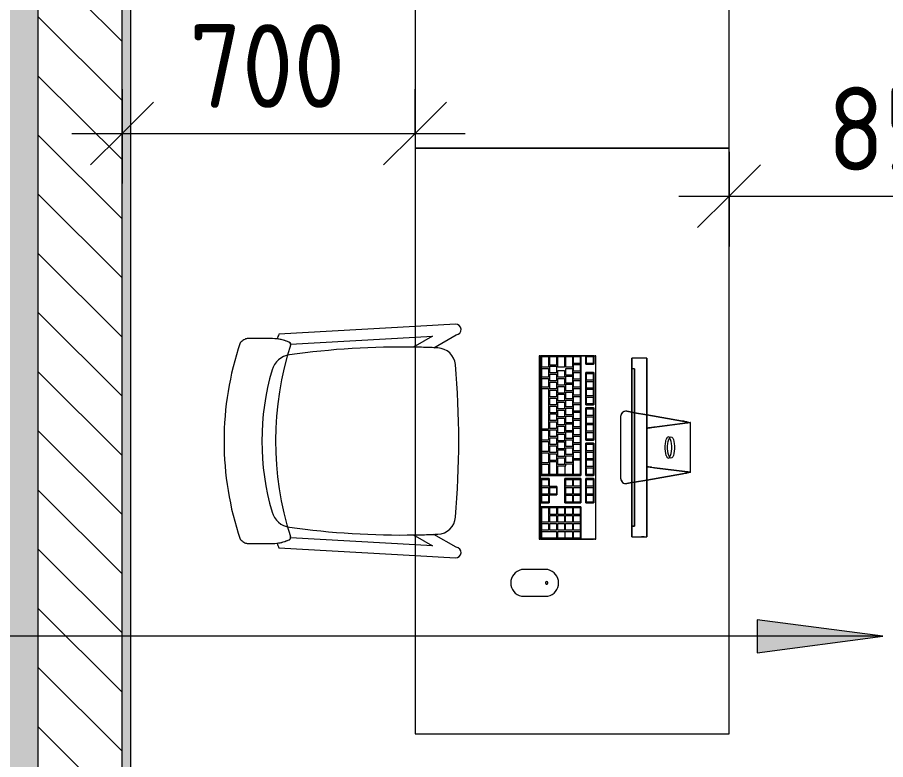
# Model space of a CAD drawing. Header units: millimetres. Extents: x 957 to 228198, y -8553 to 29000.
# Drawn here: x 56262 to 58336, y 23588 to 25363 of the extents above; entities that cross this region are included whole.
import ezdxf

# ---------------------------------------------------------------- set-up
doc = ezdxf.new("R2010")
doc.units = ezdxf.units.MM
for name, color, linetype, lineweight in [('A-ANNO-DIMS', 7, 'Continuous', 9), ('A-ANNO-DIMS-100', 7, 'Continuous', 9), ('A-DETL', 7, 'Continuous', 9), ('A-GENM', 7, 'Continuous', 9), ('A-WALL', 7, 'Continuous', 9), ('G-ANNO-TEXT', 7, 'Continuous', 9), ('I-WALL', 7, 'Continuous', 9)]:
    doc.layers.add(name, color=color, linetype=linetype, lineweight=lineweight)
for name, color, linetype, lineweight, true_color in [('A-DETL-GENF-2', 7, 'Continuous', 9, 0xd4d4d4), ('A-WALL-FNSH-1', 9, 'Continuous', 9, 0x808080), ('I-FURN-1', 9, 'Continuous', 9, 0x808080)]:
    doc.layers.add(name, color=color, linetype=linetype, lineweight=lineweight, true_color=true_color)
doc.styles.add('ISOCPEUR_3', font='isocpeur.ttf', dxfattribs={"width": 0.9, "height": 200})
doc.dimstyles.new('ISO-2_0_0_9К_Средний_округл2_1', dxfattribs={"dimscale": 304.8, "dimtxt": 199.196235, "dimasz": 0.492126, "dimexe": 0.393701, "dimexo": 0, "dimgap": 0, "dimtad": 1, "dimdec": 0, "dimrnd": 10, "dimzin": 0, "dimdsep": 46, "dimtxsty": 'ISOCPEUR_3', "dimblk1": 'OBLIQUE', "dimblk2": 'OBLIQUE', "dimsah": 1, "dimcen": 0.09, "dimdle": 0.393701, "dimazin": 0, "dimtfac": 1, "dimtdec": 4, "dimtix": 1, "dimtmove": 0, "dimatfit": 3, "dimfxl": 1, "dimtvp": 1, "dimtolj": 1, "dimtzin": 0, "dimarcsym": 2})

# ---------------------------------------------------------------- blocks, each defined once
blk = doc.blocks.new('Стол базовый прямоугольный - 1_206-26230948-План расстановки мебели и оборудования 3 этажа в осях 12-23')
at = {"layer": 'I-FURN-1'}
for p, q in [((700, 375), (-700, 375)), ((-700, 375), (-700, -375)), ((700, -375), (700, 375)), ((-700, -375), (700, -375))]:
    blk.add_line(p, q, dxfattribs=at)
blk = doc.blocks.new('Chair_1 noor 78578 - 1_42-V137-План расстановки мебели и оборудования 3 этажа в осях 12-23')
at = {"layer": 'I-FURN-1'}
for p, q in [((-130.5, 405.7), (-130.5, 344.8)), ((359.1, 344.8), (359.1, 405.7)), ((-141.2, 329.7), (-159.6, 4.5)), ((388.2, 4.5), (369.8, 329.7)), ((-134.2, 4.5), (-117.3, 302)), ((345.9, 302), (362.8, 4.5)), ((-159.6, 4.5), (-165.1, -92)), ((-112.5, 4.5), (-136.5, -37.1)), ((-136.5, -37.1), (-134.2, 4.5)), ((-110.2, 8.6), (-112.5, 4.5)), ((341.1, 4.5), (338.8, 8.6)), ((365.1, -37.1), (341.1, 4.5)), ((362.8, 4.5), (365.1, -37.1)), ((393.7, -92), (388.2, 4.5)), ((-139.7, -93.5), (-108.8, -39.9)), ((337.4, -39.9), (368.3, -93.5))]:
    blk.add_line(p, q, dxfattribs=at)
for centre, radius, start, end in [((114.3, -271.9), 732.8, 71.3174, 108.6833), ((114.3, -239.2), 609.6, 73.8265, 106.1735), ((114.3, -279.3), 660.4, 111.7, 112.7563), ((-37.4, 344.8), 93.1, 180, 204.9864), ((-37.4, 344.8), 93.1, 186.4785, 204.9864), ((114.3, -408), 746, 71.9445, 107.8276), ((-41.4, 297.5), 50.8, 106.1735, 171.9659), ((270, 297.5), 50.8, 8.0341, 73.8265), ((266, 344.8), 93.1, 334.477, 360), ((266, 344.8), 93.1, 335.0136, 353.5215), ((114.3, -279.3), 660.4, 67.2437, 68.3), ((-116, 308.2), 6.35, 204.9864, 258.4091), ((-116, 308.2), 6.35, 204.9864, 287.8276), ((1798.9, 37.7), 1909.3, 171.9659, 180.9975), ((-1570.3, 37.7), 1909.3, 359.0025, 8.0341), ((344.3, 307.4), 6.35, 281.4186, 334.477), ((344.6, 308.2), 6.35, 281.5909, 335.0136), ((1798.9, 37.7), 1909.3, 180.8761, 180.997), ((1798.9, 37.7), 1909.3, 180.997, 182.3307), ((1798.9, 37.7), 1909.3, 180.9975, 182.6261), ((-1570.3, 37.7), 1909.3, 357.3739, 359.0025), ((-1570.3, 37.7), 1909.3, 358.3966, 359.003), ((-1570.3, 37.7), 1909.3, 359.003, 359.1239), ((-1570.3, 37.7), 1909.3, 357.6693, 358.3966), ((-64, -47.7), 44.5, 182.6261, 265.0912), ((292.6, -47.7), 44.4, 275.9396, 357.3739), ((-152.4, -92.7), 12.7, 176.75, 356.75), ((114.8, 2033.8), 2133.6, 265.0912, 274.9044), ((381, -92.7), 12.7, 183.25, 3.25)]:
    blk.add_arc(centre, radius, start, end, dxfattribs=at)
for points in [[(-120.4, 422.3), (-122, 420.8), (-124.7, 417.8), (-127.8, 413.5), (-129.8, 409.4), (-130.4, 406.9), (-130.5, 405.7)], [(359.1, 405.7), (359, 406.9), (358.4, 409.4), (356.4, 413.5), (353.3, 417.8), (350.6, 420.8), (349, 422.3)]]:
    blk.add_open_spline(points, degree=3, dxfattribs=at)
blk = doc.blocks.new('iMac_G5_Computer_17quot_Screen_Model_4681 - iMac_G5_Computer_17quot_Screen_Model_4681-V168-План расстановки мебели и оборудования 3 этажа в осях 12-23')
at = {"layer": 'A-GENM'}
for p, q in [((292.1, -311.2), (292.1, -374.6)), ((355.6, -374.6), (355.6, -311.2))]:
    blk.add_line(p, q, dxfattribs=at)
for centre, start, end in [((323.9, -318.3), 12.6804, 167.3196), ((323.9, -367.5), 192.6804, 347.3196)]:
    blk.add_arc(centre, 32.5, start, end, dxfattribs=at)
at = {"layer": 'I-FURN-1'}
for p, q in [((-61.1, 19.8), (-60.9, 21.3)), ((-60.9, 21.3), (-59.7, 28.3)), ((-58.4, 21.3), (-60.9, 21.3)), ((-59.7, 28.3), (-59.3, 28.3)), ((59.5, 29.4), (-59.5, 29.4)), ((-59.3, 28.4), (-48.4, -57.1)), ((-58.6, 22.9), (-59.3, 28.3)), ((-47.6, -63.1), (-58.6, 22.4)), ((58.6, 22.4), (47.6, -63.1)), ((48.4, -57.1), (59.3, 28.4)), ((60.9, 21.3), (58.4, 21.3)), ((59.3, 28.3), (58.6, 22.9)), ((59.3, 28.3), (59.7, 28.3)), ((59.7, 28.3), (60.9, 21.3)), ((60.9, 21.3), (61.1, 19.8)), ((-62.8, 10.3), (-77.9, -75)), ((-77.9, -75), (-62.8, 10.3)), ((-61.5, 17.9), (-61.1, 19.8)), ((61.1, 19.8), (61.5, 17.9)), ((77.9, -75), (62.8, 10.3)), ((62.8, 10.3), (77.9, -75)), ((-22.5, -27.6), (-19.7, -29)), ((-19, -29.3), (-15.8, -30.3)), ((19.7, -29), (22.5, -27.6)), ((-213.4, -75), (-213.4, -110.6)), ((-194.3, -75), (-213.4, -75)), ((-213.4, -75), (-194.3, -75)), ((-46.1, -75), (-194.3, -75)), ((-194.3, -75), (194.3, -75)), ((-77.9, -75), (-83, -104.2)), ((-83, -104.2), (-77.9, -75)), ((-46.8, -70), (-47, -67.7)), ((46.1, -75), (-46.1, -75)), ((-46.1, -75), (46.1, -75)), ((-46.1, -75), (46.1, -75)), ((194.3, -75), (46.1, -75)), ((47, -67.7), (46.8, -70)), ((83, -104.2), (77.9, -75)), ((77.9, -75), (83, -104.2)), ((194.3, -75), (213.4, -75)), ((213.4, -75), (194.3, -75)), ((213.4, -110.6), (213.4, -75)), ((214, -81.7), (213.4, -81.7)), ((213.4, -84.7), (213.4, -81.7)), ((213.4, -81.7), (213.4, -84.7)), ((214, -84.7), (214, -81.7)), ((214, -81.7), (214, -84.7)), ((213.4, -87.7), (213.4, -84.7)), ((213.4, -84.7), (213.4, -87.7)), ((213.4, -87.7), (214, -87.7)), ((214, -87.7), (214, -84.7)), ((214, -84.7), (214, -87.7)), ((-194.3, -110.6), (-213.4, -110.6)), ((-213.4, -110.6), (-194.3, -110.6)), ((194.3, -110.6), (-194.3, -110.6)), ((-194.3, -110.6), (-188, -110.6)), ((188, -104.2), (-188, -104.2)), ((-188, -104.2), (188, -104.2)), ((-188, -104.2), (-188, -110.6)), ((-188, -104.2), (-188, -110.6)), ((-188, -110.6), (188, -110.6)), ((188, -110.6), (-188, -110.6)), ((-188, -110.6), (188, -110.6)), ((-84.1, -110.6), (-86.3, -122.7)), ((-86.3, -122.7), (-84.1, -110.6)), ((-83, -104.2), (-84.1, -110.6)), ((-84.1, -110.6), (-83, -104.2)), ((84.1, -110.6), (83, -104.2)), ((83, -104.2), (84.1, -110.6)), ((86.3, -122.7), (84.1, -110.6)), ((84.1, -110.6), (86.3, -122.7)), ((188, -110.6), (188, -104.2)), ((188, -104.2), (188, -110.6)), ((188, -110.6), (194.3, -110.6)), ((194.3, -110.6), (213.4, -110.6)), ((213.4, -110.6), (194.3, -110.6)), ((-73.8, -137.6), (73.8, -137.6)), ((-73.8, -137.6), (73.8, -137.6)), ((-219, -199.1), (-219, -196.5)), ((-219, -196.5), (-219, -197.5)), ((219, -196.5), (-219, -196.5)), ((-219, -197.5), (-219, -199.1)), ((-219, -201.7), (-219, -199.1)), ((-219, -201.7), (-219, -327.7)), ((-219, -220.7), (-219, -201.7)), ((-219, -201.7), (-199, -201.7)), ((-199, -201.7), (-219, -201.7)), ((-217, -219), (-217, -203)), ((-217, -203), (-201, -203)), ((-217, -203), (-201, -203)), ((-217, -219), (-217, -203)), ((-201, -203), (-201, -219)), ((-201, -203), (-201, -219)), ((-199, -201.7), (-199, -202.6)), ((-199, -202.6), (-199, -220.7)), ((-199, -220.7), (-199, -202.6)), ((-179, -202.6), (-179, -201.7)), ((-179, -201.7), (-102, -201.7)), ((-102, -201.7), (-179, -201.7)), ((-179, -220.7), (-179, -202.6)), ((-179, -202.6), (-179, -220.7)), ((-177, -219), (-177, -203)), ((-177, -203), (-161, -203)), ((-177, -203), (-161, -203)), ((-177, -219), (-177, -203)), ((-161, -203), (-161, -219)), ((-161, -203), (-161, -219)), ((-158, -219), (-158, -203)), ((-158, -203), (-142, -203)), ((-158, -203), (-142, -203)), ((-158, -219), (-158, -203)), ((-142, -203), (-142, -219)), ((-142, -203), (-142, -219)), ((-139, -219), (-139, -203)), ((-139, -203), (-123, -203)), ((-139, -203), (-123, -203)), ((-139, -219), (-139, -203)), ((-123, -203), (-123, -219)), ((-123, -203), (-123, -219)), ((-120, -219), (-120, -203)), ((-120, -203), (-104, -203)), ((-120, -203), (-104, -203)), ((-120, -219), (-120, -203)), ((-104, -203), (-104, -219)), ((-104, -203), (-104, -219)), ((-102, -201.7), (-102, -202.6)), ((-102, -202.6), (-102, -220.7)), ((-102, -220.7), (-102, -202.6)), ((-94.5, -202.6), (-94.5, -201.7)), ((-94.5, -201.7), (-17.5, -201.7)), ((-17.5, -201.7), (-94.5, -201.7)), ((-94.5, -220.7), (-94.5, -202.6)), ((-94.5, -202.6), (-94.5, -220.7)), ((-92.5, -219), (-92.5, -203)), ((-92.5, -203), (-76.5, -203)), ((-92.5, -203), (-76.5, -203)), ((-92.5, -219), (-92.5, -203)), ((-76.5, -203), (-76.5, -219)), ((-76.5, -203), (-76.5, -219)), ((-73.5, -219), (-73.5, -203)), ((-73.5, -203), (-57.5, -203)), ((-73.5, -203), (-57.5, -203)), ((-73.5, -219), (-73.5, -203)), ((-57.5, -203), (-57.5, -219)), ((-57.5, -203), (-57.5, -219)), ((-54.5, -219), (-54.5, -203)), ((-54.5, -203), (-38.5, -203)), ((-54.5, -203), (-38.5, -203)), ((-54.5, -219), (-54.5, -203)), ((-38.5, -203), (-38.5, -219)), ((-38.5, -203), (-38.5, -219)), ((-35.5, -219), (-35.5, -203)), ((-35.5, -203), (-19.5, -203)), ((-35.5, -203), (-19.5, -203)), ((-35.5, -219), (-35.5, -203)), ((-19.5, -203), (-19.5, -219)), ((-19.5, -203), (-19.5, -219)), ((-17.5, -201.7), (-17.5, -202.6)), ((-17.5, -202.6), (-17.5, -220.7)), ((-17.5, -220.7), (-17.5, -202.6)), ((-10, -202.6), (-10, -201.7)), ((-10, -201.7), (67, -201.7)), ((67, -201.7), (-10, -201.7)), ((-10, -220.7), (-10, -202.6)), ((-10, -202.6), (-10, -220.7)), ((-8, -219), (-8, -203)), ((-8, -203), (8, -203)), ((-8, -203), (8, -203)), ((-8, -219), (-8, -203)), ((8, -203), (8, -219)), ((8, -203), (8, -219)), ((11, -219), (11, -203)), ((11, -203), (27, -203)), ((11, -203), (27, -203)), ((11, -219), (11, -203)), ((27, -203), (27, -219)), ((27, -203), (27, -219)), ((30, -219), (30, -203)), ((30, -203), (46, -203)), ((30, -203), (46, -203)), ((30, -219), (30, -203)), ((46, -203), (46, -219)), ((46, -203), (46, -219)), ((49, -219), (49, -203)), ((49, -203), (65, -203)), ((49, -203), (65, -203)), ((49, -219), (49, -203)), ((65, -203), (65, -219)), ((65, -203), (65, -219)), ((67, -201.7), (67, -202.6)), ((67, -202.6), (67, -220.7)), ((67, -220.7), (67, -202.6)), ((74.5, -202.6), (74.5, -201.7)), ((74.5, -201.7), (132.5, -201.7)), ((132.5, -201.7), (74.5, -201.7)), ((74.5, -220.7), (74.5, -202.6)), ((74.5, -202.6), (74.5, -220.7)), ((76.5, -219), (76.5, -203)), ((76.5, -203), (92.5, -203)), ((76.5, -203), (92.5, -203)), ((76.5, -219), (76.5, -203)), ((92.5, -203), (92.5, -219)), ((92.5, -203), (92.5, -219)), ((95.5, -219), (95.5, -203)), ((95.5, -203), (111.5, -203)), ((95.5, -203), (111.5, -203)), ((95.5, -219), (95.5, -203)), ((111.5, -203), (111.5, -219)), ((111.5, -203), (111.5, -219)), ((114.5, -219), (114.5, -203)), ((114.5, -203), (130.5, -203)), ((114.5, -203), (130.5, -203)), ((114.5, -219), (114.5, -203)), ((130.5, -203), (130.5, -219)), ((130.5, -203), (130.5, -219)), ((132.5, -201.7), (132.5, -202.6)), ((132.5, -202.6), (132.5, -220.7)), ((132.5, -220.7), (132.5, -202.6)), ((219, -197.5), (219, -196.5)), ((219, -196.5), (219, -199.1)), ((219, -199.1), (219, -197.5)), ((219, -199.1), (219, -202.6)), ((219, -202.6), (219, -232.7)), ((219, -327.7), (219, -202.6)), ((-219, -232.7), (-219, -220.7)), ((-199, -220.7), (-219, -220.7)), ((-219, -220.7), (-199, -220.7)), ((-201, -219), (-217, -219)), ((-201, -219), (-217, -219)), ((-102, -220.7), (-179, -220.7)), ((-179, -220.7), (-102, -220.7)), ((-161, -219), (-177, -219)), ((-161, -219), (-177, -219)), ((-142, -219), (-158, -219)), ((-142, -219), (-158, -219)), ((-123, -219), (-139, -219)), ((-123, -219), (-139, -219)), ((-104, -219), (-120, -219)), ((-104, -219), (-120, -219)), ((-17.5, -220.7), (-94.5, -220.7)), ((-94.5, -220.7), (-17.5, -220.7)), ((-76.5, -219), (-92.5, -219)), ((-76.5, -219), (-92.5, -219)), ((-57.5, -219), (-73.5, -219)), ((-57.5, -219), (-73.5, -219)), ((-38.5, -219), (-54.5, -219)), ((-38.5, -219), (-54.5, -219)), ((-19.5, -219), (-35.5, -219)), ((-19.5, -219), (-35.5, -219)), ((67, -220.7), (-10, -220.7)), ((-10, -220.7), (67, -220.7)), ((8, -219), (-8, -219)), ((8, -219), (-8, -219)), ((27, -219), (11, -219)), ((27, -219), (11, -219)), ((46, -219), (30, -219)), ((46, -219), (30, -219)), ((65, -219), (49, -219)), ((65, -219), (49, -219)), ((132.5, -220.7), (74.5, -220.7)), ((74.5, -220.7), (132.5, -220.7)), ((92.5, -219), (76.5, -219)), ((92.5, -219), (76.5, -219)), ((111.5, -219), (95.5, -219)), ((111.5, -219), (95.5, -219)), ((130.5, -219), (114.5, -219)), ((130.5, -219), (114.5, -219)), ((-219, -327.7), (-219, -232.7)), ((-219, -232.7), (67, -232.7)), ((67, -232.7), (-219, -232.7)), ((-217, -250), (-217, -234)), ((-217, -234), (-201, -234)), ((-217, -234), (-201, -234)), ((-217, -250), (-217, -234)), ((-201, -234), (-201, -250)), ((-201, -234), (-201, -250)), ((-198, -250), (-198, -234)), ((-198, -234), (-182, -234)), ((-198, -234), (-182, -234)), ((-198, -250), (-198, -234)), ((-182, -234), (-182, -250)), ((-182, -234), (-182, -250)), ((-179, -250), (-179, -234)), ((-179, -234), (-163, -234)), ((-179, -234), (-163, -234)), ((-179, -250), (-179, -234)), ((-163, -234), (-163, -250)), ((-163, -234), (-163, -250)), ((-160, -250), (-160, -234)), ((-160, -234), (-144, -234)), ((-160, -234), (-144, -234)), ((-160, -250), (-160, -234)), ((-144, -234), (-144, -250)), ((-144, -234), (-144, -250)), ((-141, -250), (-141, -234)), ((-141, -234), (-125, -234)), ((-141, -234), (-125, -234)), ((-141, -250), (-141, -234)), ((-125, -234), (-125, -250)), ((-125, -234), (-125, -250)), ((-122, -250), (-122, -234)), ((-122, -234), (-106, -234)), ((-122, -234), (-106, -234)), ((-122, -250), (-122, -234)), ((-106, -234), (-106, -250)), ((-106, -234), (-106, -250)), ((-103, -250), (-103, -234)), ((-103, -234), (-87, -234)), ((-103, -234), (-87, -234)), ((-103, -250), (-103, -234)), ((-87, -234), (-87, -250)), ((-87, -234), (-87, -250)), ((-84, -250), (-84, -234)), ((-84, -234), (-68, -234)), ((-84, -234), (-68, -234)), ((-84, -250), (-84, -234)), ((-68, -234), (-68, -250)), ((-68, -234), (-68, -250)), ((-65, -250), (-65, -234)), ((-65, -234), (-49, -234)), ((-65, -234), (-49, -234)), ((-65, -250), (-65, -234)), ((-49, -234), (-49, -250)), ((-49, -234), (-49, -250)), ((-46, -250), (-46, -234)), ((-46, -234), (-30, -234)), ((-46, -234), (-30, -234)), ((-46, -250), (-46, -234)), ((-30, -234), (-30, -250)), ((-30, -234), (-30, -250)), ((-27, -250), (-27, -234)), ((-27, -234), (-11, -234)), ((-27, -234), (-11, -234)), ((-27, -250), (-27, -234)), ((-11, -234), (-11, -250)), ((-11, -234), (-11, -250)), ((-8, -250), (-8, -234)), ((-8, -234), (8, -234)), ((-8, -234), (8, -234)), ((-8, -250), (-8, -234)), ((8, -234), (8, -250)), ((8, -234), (8, -250)), ((11, -250), (11, -234)), ((11, -234), (27, -234)), ((11, -234), (27, -234)), ((11, -250), (11, -234)), ((27, -234), (27, -250)), ((27, -234), (27, -250)), ((30, -250.3), (30, -234)), ((30, -234), (65, -234)), ((30, -234), (65, -234)), ((30, -250.3), (30, -234)), ((65, -234), (65, -250.3)), ((65, -234), (65, -250.3)), ((67, -232.7), (67, -327.1)), ((67, -327.1), (67, -232.7)), ((74.5, -270.7), (74.5, -232.7)), ((74.5, -232.7), (132.5, -232.7)), ((74.5, -232.7), (74.5, -270.7)), ((132.5, -232.7), (74.5, -232.7)), ((76.5, -250.3), (76.5, -234)), ((76.5, -234), (92.5, -234)), ((76.5, -234), (92.5, -234)), ((76.5, -250.3), (76.5, -234)), ((92.5, -234), (92.5, -250.3)), ((92.5, -234), (92.5, -250.3)), ((95.5, -250.3), (95.5, -234)), ((95.5, -234), (111.5, -234)), ((95.5, -234), (111.5, -234)), ((95.5, -250.3), (95.5, -234)), ((111.5, -234), (111.5, -250.3)), ((111.5, -234), (111.5, -250.3)), ((114.5, -250.3), (114.5, -234)), ((114.5, -234), (130.5, -234)), ((114.5, -234), (130.5, -234)), ((114.5, -250.3), (114.5, -234)), ((130.5, -234), (130.5, -250.3)), ((130.5, -234), (130.5, -250.3)), ((132.5, -232.7), (132.5, -270.7)), ((132.5, -270.7), (132.5, -232.7)), ((142, -327.1), (142, -232.7)), ((142, -232.7), (219, -232.7)), ((219, -232.7), (142, -232.7)), ((142, -232.7), (142, -327.1)), ((144, -250.3), (144, -234)), ((144, -234), (160, -234)), ((144, -234), (160, -234)), ((144, -250.3), (144, -234)), ((160, -234), (160, -250.3)), ((160, -234), (160, -250.3)), ((163, -250.3), (163, -234)), ((163, -234), (179, -234)), ((163, -234), (179, -234)), ((163, -250.3), (163, -234)), ((179, -234), (179, -250.3)), ((179, -234), (179, -250.3)), ((182, -250.3), (182, -234)), ((182, -234), (198, -234)), ((182, -234), (198, -234)), ((182, -250.3), (182, -234)), ((198, -234), (198, -250.3)), ((198, -234), (198, -250.3)), ((201, -250.3), (201, -234)), ((201, -234), (217, -234)), ((201, -234), (217, -234)), ((201, -250.3), (201, -234)), ((217, -234), (217, -250.3)), ((217, -234), (217, -250.3)), ((219, -232.7), (219, -327.7)), ((-201, -250), (-217, -250)), ((-201, -250), (-217, -250)), ((-217, -268.7), (-217, -252.7)), ((-217, -252.7), (-192, -252.7)), ((-217, -252.7), (-192, -252.7)), ((-217, -268.7), (-217, -252.7)), ((-192, -268.7), (-217, -268.7)), ((-192, -268.7), (-217, -268.7)), ((-182, -250), (-198, -250)), ((-182, -250), (-198, -250)), ((-192, -252.7), (-192, -268.7)), ((-192, -252.7), (-192, -268.7)), ((-189, -268.7), (-189, -252.7)), ((-189, -252.7), (-173, -252.7)), ((-189, -252.7), (-173, -252.7)), ((-189, -268.7), (-189, -252.7)), ((-173, -268.7), (-189, -268.7)), ((-173, -268.7), (-189, -268.7)), ((-163, -250), (-179, -250)), ((-163, -250), (-179, -250)), ((-173, -252.7), (-173, -268.7)), ((-173, -252.7), (-173, -268.7)), ((-170, -268.7), (-170, -252.7)), ((-170, -252.7), (-154, -252.7)), ((-170, -252.7), (-154, -252.7)), ((-170, -268.7), (-170, -252.7)), ((-154, -268.7), (-170, -268.7)), ((-154, -268.7), (-170, -268.7)), ((-144, -250), (-160, -250)), ((-144, -250), (-160, -250)), ((-154, -252.7), (-154, -268.7)), ((-154, -252.7), (-154, -268.7)), ((-151, -268.7), (-151, -252.7)), ((-151, -252.7), (-135, -252.7)), ((-151, -252.7), (-135, -252.7)), ((-151, -268.7), (-151, -252.7)), ((-135, -268.7), (-151, -268.7)), ((-135, -268.7), (-151, -268.7)), ((-125, -250), (-141, -250)), ((-125, -250), (-141, -250)), ((-135, -252.7), (-135, -268.7)), ((-135, -252.7), (-135, -268.7)), ((-132, -268.7), (-132, -252.7)), ((-132, -252.7), (-116, -252.7)), ((-132, -252.7), (-116, -252.7)), ((-132, -268.7), (-132, -252.7)), ((-116, -268.7), (-132, -268.7)), ((-116, -268.7), (-132, -268.7)), ((-106, -250), (-122, -250)), ((-106, -250), (-122, -250)), ((-116, -252.7), (-116, -268.7)), ((-116, -252.7), (-116, -268.7)), ((-113, -268.7), (-113, -252.7)), ((-113, -252.7), (-97, -252.7)), ((-113, -252.7), (-97, -252.7)), ((-113, -268.7), (-113, -252.7)), ((-97, -268.7), (-113, -268.7)), ((-97, -268.7), (-113, -268.7)), ((-87, -250), (-103, -250)), ((-87, -250), (-103, -250)), ((-97, -252.7), (-97, -268.7)), ((-97, -252.7), (-97, -268.7)), ((-94, -268.7), (-94, -252.7)), ((-94, -252.7), (-78, -252.7)), ((-94, -252.7), (-78, -252.7)), ((-94, -268.7), (-94, -252.7)), ((-78, -268.7), (-94, -268.7)), ((-78, -268.7), (-94, -268.7)), ((-68, -250), (-84, -250)), ((-68, -250), (-84, -250)), ((-78, -252.7), (-78, -268.7)), ((-78, -252.7), (-78, -268.7)), ((-75, -268.7), (-75, -252.7)), ((-75, -252.7), (-59, -252.7)), ((-75, -252.7), (-59, -252.7)), ((-75, -268.7), (-75, -252.7)), ((-59, -268.7), (-75, -268.7)), ((-59, -268.7), (-75, -268.7)), ((-49, -250), (-65, -250)), ((-49, -250), (-65, -250)), ((-59, -252.7), (-59, -268.7)), ((-59, -252.7), (-59, -268.7)), ((-56, -268.7), (-56, -252.7)), ((-56, -252.7), (-40, -252.7)), ((-56, -252.7), (-40, -252.7)), ((-56, -268.7), (-56, -252.7)), ((-40, -268.7), (-56, -268.7)), ((-40, -268.7), (-56, -268.7)), ((-30, -250), (-46, -250)), ((-30, -250), (-46, -250)), ((-40, -252.7), (-40, -268.7)), ((-40, -252.7), (-40, -268.7)), ((-37, -268.7), (-37, -252.7)), ((-37, -252.7), (-21, -252.7)), ((-37, -252.7), (-21, -252.7)), ((-37, -268.7), (-37, -252.7)), ((-21, -268.7), (-37, -268.7)), ((-21, -268.7), (-37, -268.7)), ((-11, -250), (-27, -250)), ((-11, -250), (-27, -250)), ((-21, -252.7), (-21, -268.7)), ((-21, -252.7), (-21, -268.7)), ((-18, -268.7), (-18, -252.7)), ((-18, -252.7), (-2, -252.7)), ((-18, -252.7), (-2, -252.7)), ((-18, -268.7), (-18, -252.7)), ((-2, -268.7), (-18, -268.7)), ((-2, -268.7), (-18, -268.7)), ((8, -250), (-8, -250)), ((8, -250), (-8, -250)), ((-2, -252.7), (-2, -268.7)), ((-2, -252.7), (-2, -268.7)), ((1, -268.7), (1, -252.7)), ((1, -252.7), (17, -252.7)), ((1, -252.7), (17, -252.7)), ((1, -268.7), (1, -252.7)), ((17, -268.7), (1, -268.7)), ((17, -268.7), (1, -268.7)), ((27, -250), (11, -250)), ((27, -250), (11, -250)), ((17, -252.7), (17, -268.7)), ((17, -252.7), (17, -268.7)), ((20, -268.7), (20, -252.7)), ((20, -252.7), (36, -252.7)), ((20, -252.7), (36, -252.7)), ((20, -268.7), (20, -252.7)), ((36, -268.7), (20, -268.7)), ((36, -268.7), (20, -268.7)), ((65, -250.3), (30, -250.3)), ((65, -250.3), (30, -250.3)), ((36, -252.7), (36, -268.7)), ((36, -252.7), (36, -268.7)), ((39, -268.7), (39, -252.7)), ((39, -252.7), (65, -252.7)), ((39, -252.7), (65, -252.7)), ((39, -268.7), (39, -252.7)), ((44, -268.7), (39, -268.7)), ((44, -268.7), (39, -268.7)), ((44, -287.7), (44, -268.7)), ((44, -269.9), (44, -268.7)), ((65, -252.7), (65, -287.7)), ((65, -252.7), (65, -269.9)), ((92.5, -250.3), (76.5, -250.3)), ((92.5, -250.3), (76.5, -250.3)), ((76.5, -252.7), (92.5, -252.7)), ((76.5, -268.7), (76.5, -252.7)), ((76.5, -268.7), (76.5, -252.7)), ((76.5, -252.7), (92.5, -252.7)), ((92.5, -268.7), (76.5, -268.7)), ((92.5, -268.7), (76.5, -268.7)), ((92.5, -252.7), (92.5, -268.7)), ((92.5, -252.7), (92.5, -268.7)), ((111.5, -250.3), (95.5, -250.3)), ((111.5, -250.3), (95.5, -250.3)), ((95.5, -252.7), (111.5, -252.7)), ((95.5, -268.7), (95.5, -252.7)), ((95.5, -268.7), (95.5, -252.7)), ((95.5, -252.7), (111.5, -252.7)), ((111.5, -268.7), (95.5, -268.7)), ((111.5, -268.7), (95.5, -268.7)), ((111.5, -252.7), (111.5, -268.7)), ((111.5, -252.7), (111.5, -268.7)), ((130.5, -250.3), (114.5, -250.3)), ((130.5, -250.3), (114.5, -250.3)), ((114.5, -268.7), (114.5, -252.7)), ((114.5, -252.7), (130.5, -252.7)), ((114.5, -252.7), (130.5, -252.7)), ((114.5, -268.7), (114.5, -252.7)), ((130.5, -268.7), (114.5, -268.7)), ((130.5, -268.7), (114.5, -268.7)), ((130.5, -252.7), (130.5, -268.7)), ((130.5, -252.7), (130.5, -268.7)), ((160, -250.3), (144, -250.3)), ((160, -250.3), (144, -250.3)), ((144, -269), (144, -252.7)), ((144, -252.7), (160, -252.7)), ((144, -252.7), (160, -252.7)), ((144, -269), (144, -252.7)), ((160, -269), (144, -269)), ((160, -269), (144, -269)), ((160, -252.7), (160, -269)), ((160, -252.7), (160, -269)), ((179, -250.3), (163, -250.3)), ((179, -250.3), (163, -250.3)), ((163, -269), (163, -252.7)), ((163, -252.7), (179, -252.7)), ((163, -252.7), (179, -252.7)), ((163, -269), (163, -252.7)), ((179, -269), (163, -269)), ((179, -269), (163, -269)), ((179, -252.7), (179, -269)), ((179, -252.7), (179, -269)), ((198, -250.3), (182, -250.3)), ((198, -250.3), (182, -250.3)), ((182, -269), (182, -252.7)), ((182, -252.7), (198, -252.7)), ((182, -252.7), (198, -252.7)), ((182, -269), (182, -252.7)), ((198, -269), (182, -269)), ((198, -269), (182, -269)), ((198, -252.7), (198, -269)), ((198, -252.7), (198, -269)), ((217, -250.3), (201, -250.3)), ((217, -250.3), (201, -250.3)), ((201, -288), (201, -252.7)), ((201, -252.7), (217, -252.7)), ((201, -252.7), (217, -252.7)), ((201, -269.9), (201, -252.7)), ((217, -252.7), (217, -288)), ((217, -252.7), (217, -269.9)), ((-217, -287.7), (-217, -271.7)), ((-217, -271.7), (-192, -271.7)), ((-217, -271.7), (-192, -271.7)), ((-217, -287.7), (-217, -271.7)), ((-192, -287.7), (-217, -287.7)), ((-192, -287.7), (-217, -287.7)), ((-192, -271.7), (-192, -287.7)), ((-192, -271.7), (-192, -287.7)), ((-184, -287.7), (-184, -271.7)), ((-184, -271.7), (-168, -271.7)), ((-184, -271.7), (-168, -271.7)), ((-184, -287.7), (-184, -271.7)), ((-168, -287.7), (-184, -287.7)), ((-168, -287.7), (-184, -287.7)), ((-168, -271.7), (-168, -287.7)), ((-168, -271.7), (-168, -287.7)), ((-165, -287.7), (-165, -271.7)), ((-165, -271.7), (-149, -271.7)), ((-165, -271.7), (-149, -271.7)), ((-165, -287.7), (-165, -271.7)), ((-149, -287.7), (-165, -287.7)), ((-149, -287.7), (-165, -287.7)), ((-149, -271.7), (-149, -287.7)), ((-149, -271.7), (-149, -287.7)), ((-146, -287.7), (-146, -271.7)), ((-146, -271.7), (-130, -271.7)), ((-146, -271.7), (-130, -271.7)), ((-146, -287.7), (-146, -271.7)), ((-130, -287.7), (-146, -287.7)), ((-130, -287.7), (-146, -287.7)), ((-130, -271.7), (-130, -287.7)), ((-130, -271.7), (-130, -287.7)), ((-127, -287.7), (-127, -271.7)), ((-127, -271.7), (-111, -271.7)), ((-127, -271.7), (-111, -271.7)), ((-127, -287.7), (-127, -271.7)), ((-111, -287.7), (-127, -287.7)), ((-111, -287.7), (-127, -287.7)), ((-111, -271.7), (-111, -287.7)), ((-111, -271.7), (-111, -287.7)), ((-108, -287.7), (-108, -271.7)), ((-108, -271.7), (-92, -271.7)), ((-108, -271.7), (-92, -271.7)), ((-108, -287.7), (-108, -271.7)), ((-92, -287.7), (-108, -287.7)), ((-92, -287.7), (-108, -287.7)), ((-92, -271.7), (-92, -287.7)), ((-92, -271.7), (-92, -287.7)), ((-89, -287.7), (-89, -271.7)), ((-89, -271.7), (-73, -271.7)), ((-89, -271.7), (-73, -271.7)), ((-89, -287.7), (-89, -271.7)), ((-73, -287.7), (-89, -287.7)), ((-73, -287.7), (-89, -287.7)), ((-73, -271.7), (-73, -287.7)), ((-73, -271.7), (-73, -287.7)), ((-70, -287.7), (-70, -271.7)), ((-70, -271.7), (-54, -271.7)), ((-70, -271.7), (-54, -271.7)), ((-70, -287.7), (-70, -271.7)), ((-54, -287.7), (-70, -287.7)), ((-54, -287.7), (-70, -287.7)), ((-54, -271.7), (-54, -287.7)), ((-54, -271.7), (-54, -287.7)), ((-51, -287.7), (-51, -271.7)), ((-51, -271.7), (-35, -271.7)), ((-51, -271.7), (-35, -271.7)), ((-51, -287.7), (-51, -271.7)), ((-35, -287.7), (-51, -287.7)), ((-35, -287.7), (-51, -287.7)), ((-35, -271.7), (-35, -287.7)), ((-35, -271.7), (-35, -287.7)), ((-32, -287.7), (-32, -271.7)), ((-32, -271.7), (-16, -271.7)), ((-32, -271.7), (-16, -271.7)), ((-32, -287.7), (-32, -271.7)), ((-16, -287.7), (-32, -287.7)), ((-16, -287.7), (-32, -287.7)), ((-16, -271.7), (-16, -287.7)), ((-16, -271.7), (-16, -287.7)), ((-13, -287.7), (-13, -271.7)), ((-13, -271.7), (3, -271.7)), ((-13, -271.7), (3, -271.7)), ((-13, -287.7), (-13, -271.7)), ((3, -287.7), (-13, -287.7)), ((3, -287.7), (-13, -287.7)), ((3, -271.7), (3, -287.7)), ((3, -271.7), (3, -287.7)), ((6, -287.7), (6, -271.7)), ((6, -271.7), (22, -271.7)), ((6, -271.7), (22, -271.7)), ((6, -287.7), (6, -271.7)), ((22, -287.7), (6, -287.7)), ((22, -287.7), (6, -287.7)), ((22, -271.7), (22, -287.7)), ((22, -271.7), (22, -287.7)), ((25, -287.7), (25, -271.7)), ((25, -271.7), (41, -271.7)), ((25, -271.7), (41, -271.7)), ((25, -287.7), (25, -271.7)), ((41, -287.7), (25, -287.7)), ((41, -287.7), (25, -287.7)), ((41, -271.7), (41, -287.7)), ((41, -271.7), (41, -287.7)), ((44, -287.7), (44, -269.9)), ((65, -269.9), (44, -269.9)), ((65, -287.7), (44, -287.7)), ((65, -287.7), (44, -287.7)), ((65, -269.9), (65, -287.7)), ((132.5, -270.7), (74.5, -270.7)), ((74.5, -270.7), (132.5, -270.7)), ((93.5, -308.7), (93.5, -289.7)), ((93.5, -289.7), (113.5, -289.7)), ((113.5, -289.7), (93.5, -289.7)), ((93.5, -289.7), (93.5, -308.7)), ((113.5, -289.7), (113.5, -308.7)), ((113.5, -308.7), (113.5, -289.7)), ((144, -288), (144, -271.7)), ((144, -271.7), (160, -271.7)), ((144, -271.7), (160, -271.7)), ((144, -288), (144, -271.7)), ((160, -288), (144, -288)), ((160, -288), (144, -288)), ((160, -271.7), (160, -288)), ((160, -271.7), (160, -288)), ((163, -288), (163, -271.7)), ((163, -271.7), (179, -271.7)), ((163, -271.7), (179, -271.7)), ((163, -288), (163, -271.7)), ((179, -288), (163, -288)), ((179, -288), (163, -288)), ((179, -271.7), (179, -288)), ((179, -271.7), (179, -288)), ((182, -288), (182, -271.7)), ((182, -271.7), (198, -271.7)), ((182, -271.7), (198, -271.7)), ((182, -288), (182, -271.7)), ((198, -288), (182, -288)), ((198, -288), (182, -288)), ((198, -271.7), (198, -288)), ((198, -271.7), (198, -288)), ((201, -288), (201, -269.9)), ((217, -269.9), (201, -269.9)), ((217, -288), (201, -288)), ((217, -288), (201, -288)), ((217, -269.9), (217, -288)), ((-217, -306.7), (-217, -290.7)), ((-217, -290.7), (-197, -290.7)), ((-217, -290.7), (-197, -290.7)), ((-217, -306.7), (-217, -290.7)), ((-197, -306.7), (-217, -306.7)), ((-197, -306.7), (-217, -306.7)), ((-217, -325.7), (-217, -309.7)), ((-217, -309.7), (-192, -309.7)), ((-217, -309.7), (-192, -309.7)), ((-217, -325.7), (-217, -309.7)), ((-197, -290.7), (-197, -306.7)), ((-197, -290.7), (-197, -306.7)), ((-194, -306.7), (-194, -290.7)), ((-194, -290.7), (-178, -290.7)), ((-194, -290.7), (-178, -290.7)), ((-194, -306.7), (-194, -290.7)), ((-178, -306.7), (-194, -306.7)), ((-178, -306.7), (-194, -306.7)), ((-192, -309.7), (-192, -325.7)), ((-192, -309.7), (-192, -325.7)), ((-189, -325.7), (-189, -309.7)), ((-189, -309.7), (-168, -309.7)), ((-189, -309.7), (-168, -309.7)), ((-189, -325.7), (-189, -309.7)), ((-178, -290.7), (-178, -306.7)), ((-178, -290.7), (-178, -306.7)), ((-175, -306.7), (-175, -290.7)), ((-175, -290.7), (-159, -290.7)), ((-175, -290.7), (-159, -290.7)), ((-175, -306.7), (-175, -290.7)), ((-159, -306.7), (-175, -306.7)), ((-159, -306.7), (-175, -306.7)), ((-168, -309.7), (-168, -325.7)), ((-168, -309.7), (-168, -325.7)), ((-165, -325.7), (-165, -309.7)), ((-165, -309.7), (-144, -309.7)), ((-165, -309.7), (-144, -309.7)), ((-165, -325.7), (-165, -309.7)), ((-159, -290.7), (-159, -306.7)), ((-159, -290.7), (-159, -306.7)), ((-156, -306.7), (-156, -290.7)), ((-156, -290.7), (-140, -290.7)), ((-156, -290.7), (-140, -290.7)), ((-156, -306.7), (-156, -290.7)), ((-140, -306.7), (-156, -306.7)), ((-140, -306.7), (-156, -306.7)), ((-144, -309.7), (-144, -325.7)), ((-144, -309.7), (-144, -325.7)), ((-141, -325.7), (-141, -309.7)), ((-141, -309.7), (-44, -309.7)), ((-141, -309.7), (-44, -309.7)), ((-141, -325.7), (-141, -309.7)), ((-140, -290.7), (-140, -306.7)), ((-140, -290.7), (-140, -306.7)), ((-137, -306.7), (-137, -290.7)), ((-137, -290.7), (-121, -290.7)), ((-137, -290.7), (-121, -290.7)), ((-137, -306.7), (-137, -290.7)), ((-121, -306.7), (-137, -306.7)), ((-121, -306.7), (-137, -306.7)), ((-121, -290.7), (-121, -306.7)), ((-121, -290.7), (-121, -306.7)), ((-118, -306.7), (-118, -290.7)), ((-118, -290.7), (-102, -290.7)), ((-118, -290.7), (-102, -290.7)), ((-118, -306.7), (-118, -290.7)), ((-102, -306.7), (-118, -306.7)), ((-102, -306.7), (-118, -306.7)), ((-102, -290.7), (-102, -306.7)), ((-102, -290.7), (-102, -306.7)), ((-99, -306.7), (-99, -290.7)), ((-99, -290.7), (-83, -290.7)), ((-99, -290.7), (-83, -290.7)), ((-99, -306.7), (-99, -290.7)), ((-83, -306.7), (-99, -306.7)), ((-83, -306.7), (-99, -306.7)), ((-83, -290.7), (-83, -306.7)), ((-83, -290.7), (-83, -306.7)), ((-80, -306.7), (-80, -290.7)), ((-80, -290.7), (-64, -290.7)), ((-80, -290.7), (-64, -290.7)), ((-80, -306.7), (-80, -290.7)), ((-64, -306.7), (-80, -306.7)), ((-64, -306.7), (-80, -306.7)), ((-64, -290.7), (-64, -306.7)), ((-64, -290.7), (-64, -306.7)), ((-61, -306.7), (-61, -290.7)), ((-61, -290.7), (-45, -290.7)), ((-61, -290.7), (-45, -290.7)), ((-61, -306.7), (-61, -290.7)), ((-45, -306.7), (-61, -306.7)), ((-45, -306.7), (-61, -306.7)), ((-45, -290.7), (-45, -306.7)), ((-45, -290.7), (-45, -306.7)), ((-44, -309.7), (-44, -325.7)), ((-44, -309.7), (-44, -325.7)), ((-42, -306.7), (-42, -290.7)), ((-42, -290.7), (-26, -290.7)), ((-42, -290.7), (-26, -290.7)), ((-42, -306.7), (-42, -290.7)), ((-26, -306.7), (-42, -306.7)), ((-26, -306.7), (-42, -306.7)), ((-41, -325.7), (-41, -309.7)), ((-41, -309.7), (-17, -309.7)), ((-41, -309.7), (-17, -309.7)), ((-41, -325.7), (-41, -309.7)), ((-26, -290.7), (-26, -306.7)), ((-26, -290.7), (-26, -306.7)), ((-23, -306.7), (-23, -290.7)), ((-23, -290.7), (-7, -290.7)), ((-23, -290.7), (-7, -290.7)), ((-23, -306.7), (-23, -290.7)), ((-7, -306.7), (-23, -306.7)), ((-7, -306.7), (-23, -306.7)), ((-17, -309.7), (-17, -325.7)), ((-17, -309.7), (-17, -325.7)), ((-14, -325.7), (-14, -309.7)), ((-14, -309.7), (10, -309.7)), ((-14, -309.7), (10, -309.7)), ((-14, -325.7), (-14, -309.7)), ((-7, -290.7), (-7, -306.7)), ((-7, -290.7), (-7, -306.7)), ((-4, -306.7), (-4, -290.7)), ((-4, -290.7), (12, -290.7)), ((-4, -290.7), (12, -290.7)), ((-4, -306.7), (-4, -290.7)), ((12, -306.7), (-4, -306.7)), ((12, -306.7), (-4, -306.7)), ((10, -309.7), (10, -325.7)), ((10, -309.7), (10, -325.7)), ((12, -290.7), (12, -306.7)), ((12, -290.7), (12, -306.7)), ((13, -325.7), (13, -309.7)), ((13, -309.7), (37, -309.7)), ((13, -309.7), (37, -309.7)), ((13, -325.7), (13, -309.7)), ((15, -306.7), (15, -290.7)), ((15, -290.7), (31, -290.7)), ((15, -290.7), (31, -290.7)), ((15, -306.7), (15, -290.7)), ((31, -306.7), (15, -306.7)), ((31, -306.7), (15, -306.7)), ((31, -290.7), (31, -306.7)), ((31, -290.7), (31, -306.7)), ((34, -306.7), (34, -290.7)), ((34, -290.7), (65, -290.7)), ((34, -290.7), (65, -290.7)), ((34, -306.7), (34, -290.7)), ((65, -306.7), (34, -306.7)), ((65, -306.7), (34, -306.7)), ((37, -309.7), (37, -325.7)), ((37, -309.7), (37, -325.7)), ((40, -325.7), (40, -309.7)), ((40, -309.7), (65, -309.7)), ((40, -309.7), (65, -309.7)), ((40, -325.7), (40, -309.7)), ((65, -290.7), (65, -306.7)), ((65, -290.7), (65, -306.7)), ((65, -309.7), (65, -325.7)), ((65, -309.7), (65, -325.7)), ((74.5, -327.1), (74.5, -308.7)), ((74.5, -308.7), (93.5, -308.7)), ((74.5, -308.7), (74.5, -327.1)), ((93.5, -308.7), (74.5, -308.7)), ((76.5, -309.7), (92.5, -309.7)), ((76.5, -325.7), (76.5, -309.7)), ((76.5, -325.7), (76.5, -309.7)), ((76.5, -309.7), (92.5, -309.7)), ((92.5, -309.7), (92.5, -325.7)), ((92.5, -309.7), (92.5, -325.7)), ((95.5, -290.7), (111.5, -290.7)), ((95.5, -306.7), (95.5, -290.7)), ((95.5, -306.7), (95.5, -290.7)), ((95.5, -290.7), (111.5, -290.7)), ((111.5, -306.7), (95.5, -306.7)), ((111.5, -306.7), (95.5, -306.7)), ((95.5, -309.7), (111.5, -309.7)), ((95.5, -325.7), (95.5, -309.7)), ((95.5, -325.7), (95.5, -309.7)), ((95.5, -309.7), (111.5, -309.7)), ((111.5, -290.7), (111.5, -306.7)), ((111.5, -290.7), (111.5, -306.7)), ((111.5, -309.7), (111.5, -325.7)), ((111.5, -309.7), (111.5, -325.7)), ((113.5, -308.7), (132.5, -308.7)), ((132.5, -308.7), (113.5, -308.7)), ((114.5, -325.7), (114.5, -309.7)), ((114.5, -309.7), (130.5, -309.7)), ((114.5, -309.7), (130.5, -309.7)), ((114.5, -325.7), (114.5, -309.7)), ((130.5, -309.7), (130.5, -325.7)), ((130.5, -309.7), (130.5, -325.7)), ((132.5, -308.7), (132.5, -327.1)), ((132.5, -327.1), (132.5, -308.7)), ((144, -307), (144, -290.7)), ((144, -290.7), (160, -290.7)), ((144, -290.7), (160, -290.7)), ((144, -307), (144, -290.7)), ((160, -307), (144, -307)), ((160, -307), (144, -307)), ((144, -326), (144, -309.7)), ((144, -309.7), (179, -309.7)), ((144, -309.7), (179, -309.7)), ((144, -326), (144, -309.7)), ((160, -290.7), (160, -307)), ((160, -290.7), (160, -307)), ((163, -307), (163, -290.7)), ((163, -290.7), (179, -290.7)), ((163, -290.7), (179, -290.7)), ((163, -307), (163, -290.7)), ((179, -307), (163, -307)), ((179, -307), (163, -307)), ((179, -290.7), (179, -307)), ((179, -290.7), (179, -307)), ((179, -309.7), (179, -326)), ((179, -309.7), (179, -326)), ((182, -307), (182, -290.7)), ((182, -290.7), (198, -290.7)), ((182, -290.7), (198, -290.7)), ((182, -307), (182, -290.7)), ((198, -307), (182, -307)), ((198, -307), (182, -307)), ((182, -326), (182, -309.7)), ((182, -309.7), (198, -309.7)), ((182, -309.7), (198, -309.7)), ((182, -326), (182, -309.7)), ((198, -290.7), (198, -307)), ((198, -290.7), (198, -307)), ((198, -309.7), (198, -326)), ((198, -309.7), (198, -326)), ((201, -326), (201, -290.7)), ((201, -290.7), (217, -290.7)), ((201, -290.7), (217, -290.7)), ((201, -326), (201, -290.7)), ((217, -290.7), (217, -326)), ((217, -290.7), (217, -326)), ((-219, -328.8), (-219, -327.7)), ((67, -327.7), (-219, -327.7)), ((-219, -327.7), (67, -327.7)), ((-219, -328.8), (-219, -330.1)), ((-219, -332.6), (-219, -328.8)), ((219, -328.8), (-219, -328.8)), ((-219, -330.1), (-219, -332.6)), ((-192, -325.7), (-217, -325.7)), ((-192, -325.7), (-217, -325.7)), ((-168, -325.7), (-189, -325.7)), ((-168, -325.7), (-189, -325.7)), ((-144, -325.7), (-165, -325.7)), ((-144, -325.7), (-165, -325.7)), ((-44, -325.7), (-141, -325.7)), ((-44, -325.7), (-141, -325.7)), ((-17, -325.7), (-41, -325.7)), ((-17, -325.7), (-41, -325.7)), ((10, -325.7), (-14, -325.7)), ((10, -325.7), (-14, -325.7)), ((37, -325.7), (13, -325.7)), ((37, -325.7), (13, -325.7)), ((65, -325.7), (40, -325.7)), ((65, -325.7), (40, -325.7)), ((67, -327.1), (67, -327.7)), ((74.5, -327.7), (74.5, -327.1)), ((132.5, -327.7), (74.5, -327.7)), ((74.5, -327.7), (132.5, -327.7)), ((92.5, -325.7), (76.5, -325.7)), ((92.5, -325.7), (76.5, -325.7)), ((111.5, -325.7), (95.5, -325.7)), ((111.5, -325.7), (95.5, -325.7)), ((130.5, -325.7), (114.5, -325.7)), ((130.5, -325.7), (114.5, -325.7)), ((132.5, -327.1), (132.5, -327.7)), ((142, -327.7), (142, -327.1)), ((219, -327.7), (142, -327.7)), ((142, -327.7), (219, -327.7)), ((179, -326), (144, -326)), ((179, -326), (144, -326)), ((198, -326), (182, -326)), ((198, -326), (182, -326)), ((217, -326), (201, -326)), ((217, -326), (201, -326)), ((219, -327.7), (219, -328.8)), ((219, -328.8), (219, -332.6)), ((219, -330.1), (219, -328.8)), ((219, -332.6), (219, -330.1)), ((-219, -332.6), (219, -332.6))]:
    blk.add_line(p, q, dxfattribs=at)
at = {"layer": 'I-FURN-1', "flags": 128}
for points in [[(-60.9, 21.3), (-61.2, 19.8), (-61.5, 17.8), (-61.9, 15.5), (-62.4, 13), (-62.8, 10.3)], [(-60.9, 21.3), (-60.4, 24.3), (-59.9, 26.6), (-59.7, 28.3)], [(-59.3, 28.3), (-59.4, 29.1), (-59.5, 29.4)], [(-59.5, 29.4), (-59.4, 29.1), (-59.3, 28.4)], [(-58.6, 22.4), (-58.6, 22.9), (-58.6, 22.4), (-58.4, 21.3)], [(58.4, 21.3), (58.6, 22.4), (58.6, 22.9), (58.6, 22.4)], [(59.3, 28.4), (59.4, 29.1), (59.5, 29.4)], [(59.5, 29.4), (59.4, 29.1), (59.3, 28.3)], [(59.7, 28.3), (59.9, 26.6), (60.4, 24.3), (60.9, 21.3)], [(62.8, 10.3), (62.4, 13), (61.9, 15.5), (61.5, 17.8), (61.2, 19.8), (60.9, 21.3)], [(-62.8, 10.3), (-62.1, 14.2), (-61.5, 17.8)], [(61.5, 17.8), (62.1, 14.2), (62.8, 10.3)], [(-25.4, -17.1), (-24.7, -15.1), (-22.5, -13.3), (-19, -11.6), (-14.4, -10.3), (-9, -9.4), (-3.1, -8.9), (3.1, -8.9), (9, -9.4), (14.4, -10.3), (19, -11.6), (22.5, -13.3), (24.7, -15.1), (25.4, -17.1)], [(25.4, -17.1), (24.7, -19.1), (22.5, -20.9), (19, -22.6), (14.4, -23.9), (9, -24.8), (3.1, -25.3), (-3.1, -25.3), (-9, -24.8), (-14.4, -23.9), (-19, -22.6), (-22.5, -20.9), (-24.7, -19.1), (-25.4, -17.1)], [(-23.2, -20.4), (-24.7, -21.8), (-25.4, -23.8)], [(22.5, -19.9), (19, -18.3), (14.4, -17), (9, -16.1), (3.1, -15.6), (-3.1, -15.6), (-9, -16.1), (-14.4, -17), (-19, -18.3), (-22.5, -19.9)], [(25.4, -23.8), (24.7, -21.8), (23.2, -20.4)], [(-25.3, -24.6), (-24.7, -25.8), (-23.1, -27.2)], [(-15.7, -30.3), (-14.4, -30.6), (-9, -31.5), (-3.1, -32), (3.1, -32), (9, -31.5), (14.4, -30.6), (19, -29.3)], [(23.1, -27.2), (24.7, -25.8), (25.3, -24.6)], [(-48.4, -57.1), (-48.2, -58.7), (-47.9, -61), (-47.5, -64), (-47.1, -67.4), (-46.6, -71.1), (-46.1, -75)], [(46.1, -75), (46.6, -71.1), (47.1, -67.4), (47.5, -64), (47.9, -61), (48.2, -58.7), (48.4, -57.1)], [(-47.1, -67.4), (-47.3, -65.7), (-47.5, -64.2), (-47.6, -63.1)], [(-46.1, -75), (-46.4, -72.5), (-46.6, -71.1)], [(46.6, -71.1), (46.4, -72.5), (46.1, -75)], [(47.6, -63.1), (47.5, -64.2), (47.3, -65.7), (47.1, -67.4)]]:
    blk.add_lwpolyline(points, dxfattribs=at)
at = {"layer": 'I-FURN-1'}
for centre, radius, start, end in [((-73.8, -124.9), 12.7, 170, 270), ((-73.8, -124.9), 12.7, 170, 227.1429), ((73.8, -124.9), 12.7, 270, 10), ((73.8, -124.9), 12.7, 355.7143, 10), ((-73.8, -124.9), 12.7, 227.1429, 270), ((73.8, -124.9), 12.7, 270, 355.7143), ((323.9, -314.3), 3.16, 0, 180), ((323.9, -314.3), 3.16, 45, 180), ((323.9, -314.3), 3.16, 180, 360), ((323.9, -314.3), 3.16, 180, 285), ((323.9, -314.3), 3.16, 285, 345), ((323.9, -314.3), 3.16, 15, 45), ((323.9, -314.3), 3.16, 0, 15), ((323.9, -314.3), 3.16, 345, 0)]:
    blk.add_arc(centre, radius, start, end, dxfattribs=at)
blk = doc.blocks.new('DIMBLOCK42-План расстановки мебели и оборудования 3 этажа в осях 12-23')
at = {"layer": 'A-ANNO-DIMS-100'}
for p, q in [((56512.4, 25191.4), (56512.4, 24965.3)), ((56512.4, 25085.3), (56512.4, 25191.4)), ((57212.4, 25191.4), (57212.4, 24965.3)), ((57212.4, 25085.3), (57212.4, 25191.4)), ((56392.4, 25085.3), (57332.4, 25085.3))]:
    blk.add_line(p, q, dxfattribs=at)
at = {"layer": 'A-ANNO-DIMS-100', "lineweight": 20}
for p, q in [((56512.4, 25085.3), (56587.4, 25160.3)), ((57212.4, 25085.3), (57287.4, 25160.3)), ((56512.4, 25085.3), (56437.4, 25010.3)), ((57212.4, 25085.3), (57137.4, 25010.3))]:
    blk.add_line(p, q, dxfattribs=at)
at = {"layer": 'A-ANNO-DIMS-100', "color": 0, "insert": (56672.8, 25346.6), "char_height": 200, "width": 455.087, "attachment_point": 1, "line_spacing_factor": 1.149209, "style": 'ISOCPEUR_3'}
blk.add_mtext('700', dxfattribs=at)
blk = doc.blocks.new('_Oblique')
at = {"color": 0, "linetype": 'ByBlock', "lineweight": -2}
blk.add_line((-0.5, -0.5), (0.5, 0.5), dxfattribs=at)
blk = doc.blocks.new('DIMBLOCK43-План расстановки мебели и оборудования 3 этажа в осях 12-23')
at = {"layer": 'A-ANNO-DIMS-100'}
for p, q in [((57962.4, 25041.4), (57962.4, 24815.3)), ((57962.4, 24935.3), (57962.4, 25041.4)), ((58812.4, 25041.4), (58812.4, 24815.3)), ((58812.4, 24935.3), (58812.4, 25041.4)), ((57842.4, 24935.3), (58932.4, 24935.3))]:
    blk.add_line(p, q, dxfattribs=at)
at = {"layer": 'A-ANNO-DIMS-100', "lineweight": 20}
for p, q in [((57962.4, 24935.3), (58037.4, 25010.3)), ((58812.4, 24935.3), (58887.4, 25010.3)), ((57962.4, 24935.3), (57887.4, 24860.3)), ((58812.4, 24935.3), (58737.4, 24860.3))]:
    blk.add_line(p, q, dxfattribs=at)
at = {"layer": 'A-ANNO-DIMS-100', "color": 0, "insert": (58197.8, 25196.6), "char_height": 200, "width": 455.087, "attachment_point": 1, "line_spacing_factor": 1.149209, "style": 'ISOCPEUR_3'}
blk.add_mtext('850', dxfattribs=at)

msp = doc.modelspace()

# ---------------------------------------------------------------- hatches: boundary and pattern name
at = {"layer": 'A-DETL-GENF-2'}
h = msp.add_hatch(color=256, dxfattribs=at)
h.paths.add_polyline_path([(74551, -258), (74551, 3300), (65610.4, 3300), (65610.4, -258), (68738.3, -258)])
h.paths.add_polyline_path([(31762.4, 15358), (31762.4, 15358), (31762.4, 17006.7)])
h.paths.add_polyline_path([(56312.4, 11900), (56312.4, 27358), (31662.4, 27358), (31662.4, 23858), (28262.4, 23858), (28262.4, 23799.7), (28495.1, 23799.7), (28495.1, 15358), (32132.4, 15358), (32132.4, 11900), (55912.4, 11900)])
h.paths.add_polyline_path([(68292.4, 15650), (74243.1, 15650), (74243.1, 18590), (63792.4, 18590), (63792.4, 15650), (68282.4, 15650)])
at = {"layer": 'G-ANNO-TEXT'}
msp.add_hatch(color=256, dxfattribs=at).paths.add_polyline_path([(58329.8, 23883.2), (58029.8, 23922.7), (58029.8, 23843.7)])
at = {"layer": 'I-WALL'}
h = msp.add_hatch(dxfattribs=at)
h.set_pattern_fill('FP_68', color=256, style=0, pattern_type=2)
h.set_pattern_definition([(0, (-10247.55, 0), (121.92, 30.48), [10.058, -81.382, 10.058, -81.382, -487.68]), (0, (-10247.55, 0), (121.92, 30.48), [-182.88, 10.058, -172.822, 10.058, -81.382, -213.36]), (0, (-10247.55, 0), (121.92, 30.48), [-457.2, 10.058, -50.902, 10.058, -142.342]), (120, (-10201.83, 15.24), (-87.356454, 90.345817), [10.058, -81.382, 10.058, -81.382, -487.68]), (120, (-10201.83, 15.24), (-87.356454, 90.345817), [-182.88, 10.058, -172.822, 10.058, -81.382, -213.36]), (120, (-10201.83, 15.24), (-87.356454, 90.345817), [-457.2, 10.058, -50.902, 10.058, -142.342]), (240, (-10186.59, 76.2), (-34.563546, -120.825817), [10.058, -81.382, 10.058, -81.382, -487.68]), (240, (-10186.59, 76.2), (-34.563546, -120.825817), [-182.88, 10.058, -172.822, 10.058, -81.382, -213.36]), (240, (-10186.59, 76.2), (-34.563546, -120.825817), [-457.2, 10.058, -50.902, 10.058, -142.342])])
h.paths.add_polyline_path([(56515.6, 13620), (56532.4, 13621), (56532.4, 16399.7), (56512.4, 16399.7), (56512.4, 13620)])
h.paths.add_polyline_path([(56532.4, 17199.7), (56531.5, 26900), (56512.4, 26900), (56512.4, 17199.7), (56526.9, 17199.7)])
h = msp.add_hatch(dxfattribs=at)
h.set_pattern_fill('FP_21', color=256, style=0, pattern_type=2)
h.set_pattern_definition([(135, (-10247.55, 0), (-70.71068, -70.71068), [])])
h.paths.add_polyline_path([(56312.4, 12320), (56512.4, 12320), (56512.4, 16700), (56312.4, 16700), (56312.4, 13550.8)])
h.paths.add_polyline_path([(56312.4, 17300), (56512.4, 17300), (56512.4, 26500), (56312.4, 26500), (56312.4, 20462.5)])

# ---------------------------------------------------------------- linework, layer by layer
at = {"layer": 'A-DETL'}
msp.add_line((56312.4, 11900), (56312.4, 27358), dxfattribs=at)
at = {"layer": 'A-WALL'}
msp.add_line((56512.4, 12320), (56512.4, 27100), dxfattribs=at)
at = {"layer": 'A-WALL-FNSH-1'}
for p, q in [((56532.4, 26900), (56532.4, 16400.7)), ((56533.4, 16400.7), (56533.4, 26879))]:
    msp.add_line(p, q, dxfattribs=at)
at = {"layer": 'G-ANNO-TEXT'}
for p, q in [((58329.8, 23883.2), (58029.8, 23922.7)), ((58029.8, 23922.7), (58029.8, 23843.7)), ((58329.8, 23883.2), (54811.2, 23883.2)), ((58029.8, 23843.7), (58329.8, 23883.2))]:
    msp.add_line(p, q, dxfattribs=at)

# ---------------------------------------------------------------- block references
at = {"layer": 'I-FURN-1'}
for name, p, rotation in [('Стол базовый прямоугольный - 1_206-26230948-План расстановки мебели и оборудования 3 этажа в осях 12-23', (57587.4, 25750), 269.9999999999998), ('Стол базовый прямоугольный - 1_206-26230948-План расстановки мебели и оборудования 3 этажа в осях 12-23', (57587.4, 24350), 269.9999999999998), ('Chair_1 noor 78578 - 1_42-V137-План расстановки мебели и оборудования 3 этажа в осях 12-23', (57217, 24235.7), 90), ('iMac_G5_Computer_17quot_Screen_Model_4681 - iMac_G5_Computer_17quot_Screen_Model_4681-V168-План расстановки мебели и оборудования 3 этажа в осях 12-23', (57841.1, 24334.7), 270.0000000000002)]:
    msp.add_blockref(name, p, dxfattribs=dict(at, rotation=rotation))

# ---------------------------------------------------------------- dimensions: what is measured, and where the dimension line sits
at = {"layer": 'A-ANNO-DIMS'}
for base, p1, p2, override, picture, middle in [((57212.4, 25085.3), (56512.4, 25191.4), (57212.4, 25191.4), {"dimpost": '<>', "dimfxl": 700}, 'DIMBLOCK42-План расстановки мебели и оборудования 3 этажа в осях 12-23', (56862.4, 25185.3)), ((58812.4, 24935.3), (57962.4, 25041.4), (58812.4, 25041.4), {"dimpost": '<>', "dimfxl": 850}, 'DIMBLOCK43-План расстановки мебели и оборудования 3 этажа в осях 12-23', (58387.4, 25035.3))]:
    dim = msp.add_linear_dim(base=base, p1=p1, p2=p2, dimstyle='ISO-2_0_0_9К_Средний_округл2_1', override=override, dxfattribs=at)
    dim.commit()
    dim.dimension.update_dxf_attribs({"geometry": picture, "text_midpoint": middle})

doc.saveas('drawing.dxf')
